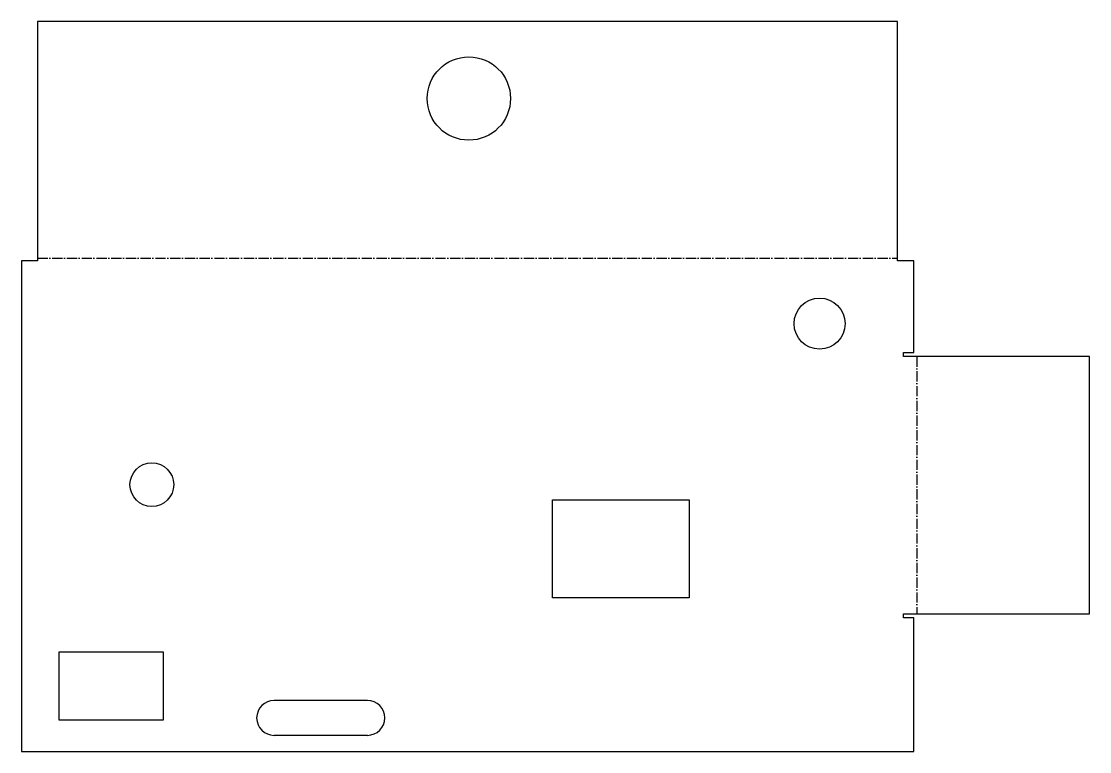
# Model space of a CAD drawing. Header units: millimetres. Extents: x 0 to 265, y 0 to 181.
import ezdxf

# ---------------------------------------------------------------- set-up
doc = ezdxf.new("R2010")
doc.units = ezdxf.units.MM
doc.linetypes.add('DASHDOT', pattern=[3.556, 2.54, -0.508, 0, -0.508])
doc.layers.add('BEND', color=7, linetype='Continuous')
doc.layers.add('CUT', color=7, linetype='Continuous')

msp = doc.modelspace()

# ---------------------------------------------------------------- linework, layer by layer
at = {"layer": 'BEND', "color": 4, "linetype": 'DASHDOT'}
for p, q in [((4, 122.42), (217.37, 122.42)), ((222.15, 98.01), (222.15, 34.18))]:
    msp.add_line(p, q, dxfattribs=at)
at = {"layer": 'CUT'}
for p, q in [((217.37, 181.18), (4, 181.18)), ((4, 181.18), (4, 121.76)), ((217.37, 121.76), (217.37, 181.18)), ((4, 121.76), (0, 121.76)), ((0, 121.76), (0, 0)), ((221.37, 121.76), (217.37, 121.76)), ((221.37, 99.01), (221.37, 121.76)), ((218.87, 98.01), (218.87, 99.01)), ((218.87, 99.01), (221.37, 99.01)), ((265.01, 98.01), (218.87, 98.01)), ((265.01, 34.18), (265.01, 98.01)), ((131.78, 38.16), (131.78, 62.47)), ((131.78, 62.47), (165.65, 62.47)), ((165.65, 62.47), (165.65, 38.16)), ((165.65, 38.16), (131.78, 38.16)), ((218.87, 33.18), (218.87, 34.18)), ((218.87, 34.18), (265.01, 34.18)), ((221.37, 33.18), (218.87, 33.18)), ((221.37, 0), (221.37, 33.18)), ((9.38, 7.77), (9.38, 24.74)), ((9.38, 24.74), (35.18, 24.74)), ((35.18, 24.74), (35.18, 7.77)), ((62.71, 12.73), (85.83, 12.73)), ((35.18, 7.77), (9.38, 7.77)), ((85.83, 4.04), (62.71, 4.04)), ((0, 0), (221.37, 0))]:
    msp.add_line(p, q, dxfattribs=at)
for centre, radius in [((111.01, 162.04), 10.34), ((198.01, 106.18), 6.33), ((32.37, 66.25), 5.43)]:
    msp.add_circle(centre, radius, dxfattribs=at)
for centre, start, end in [((62.71, 8.38), 90, -90), ((85.83, 8.38), -90, 90)]:
    msp.add_arc(centre, 4.34, start, end, dxfattribs=at)

doc.saveas('drawing.dxf')
